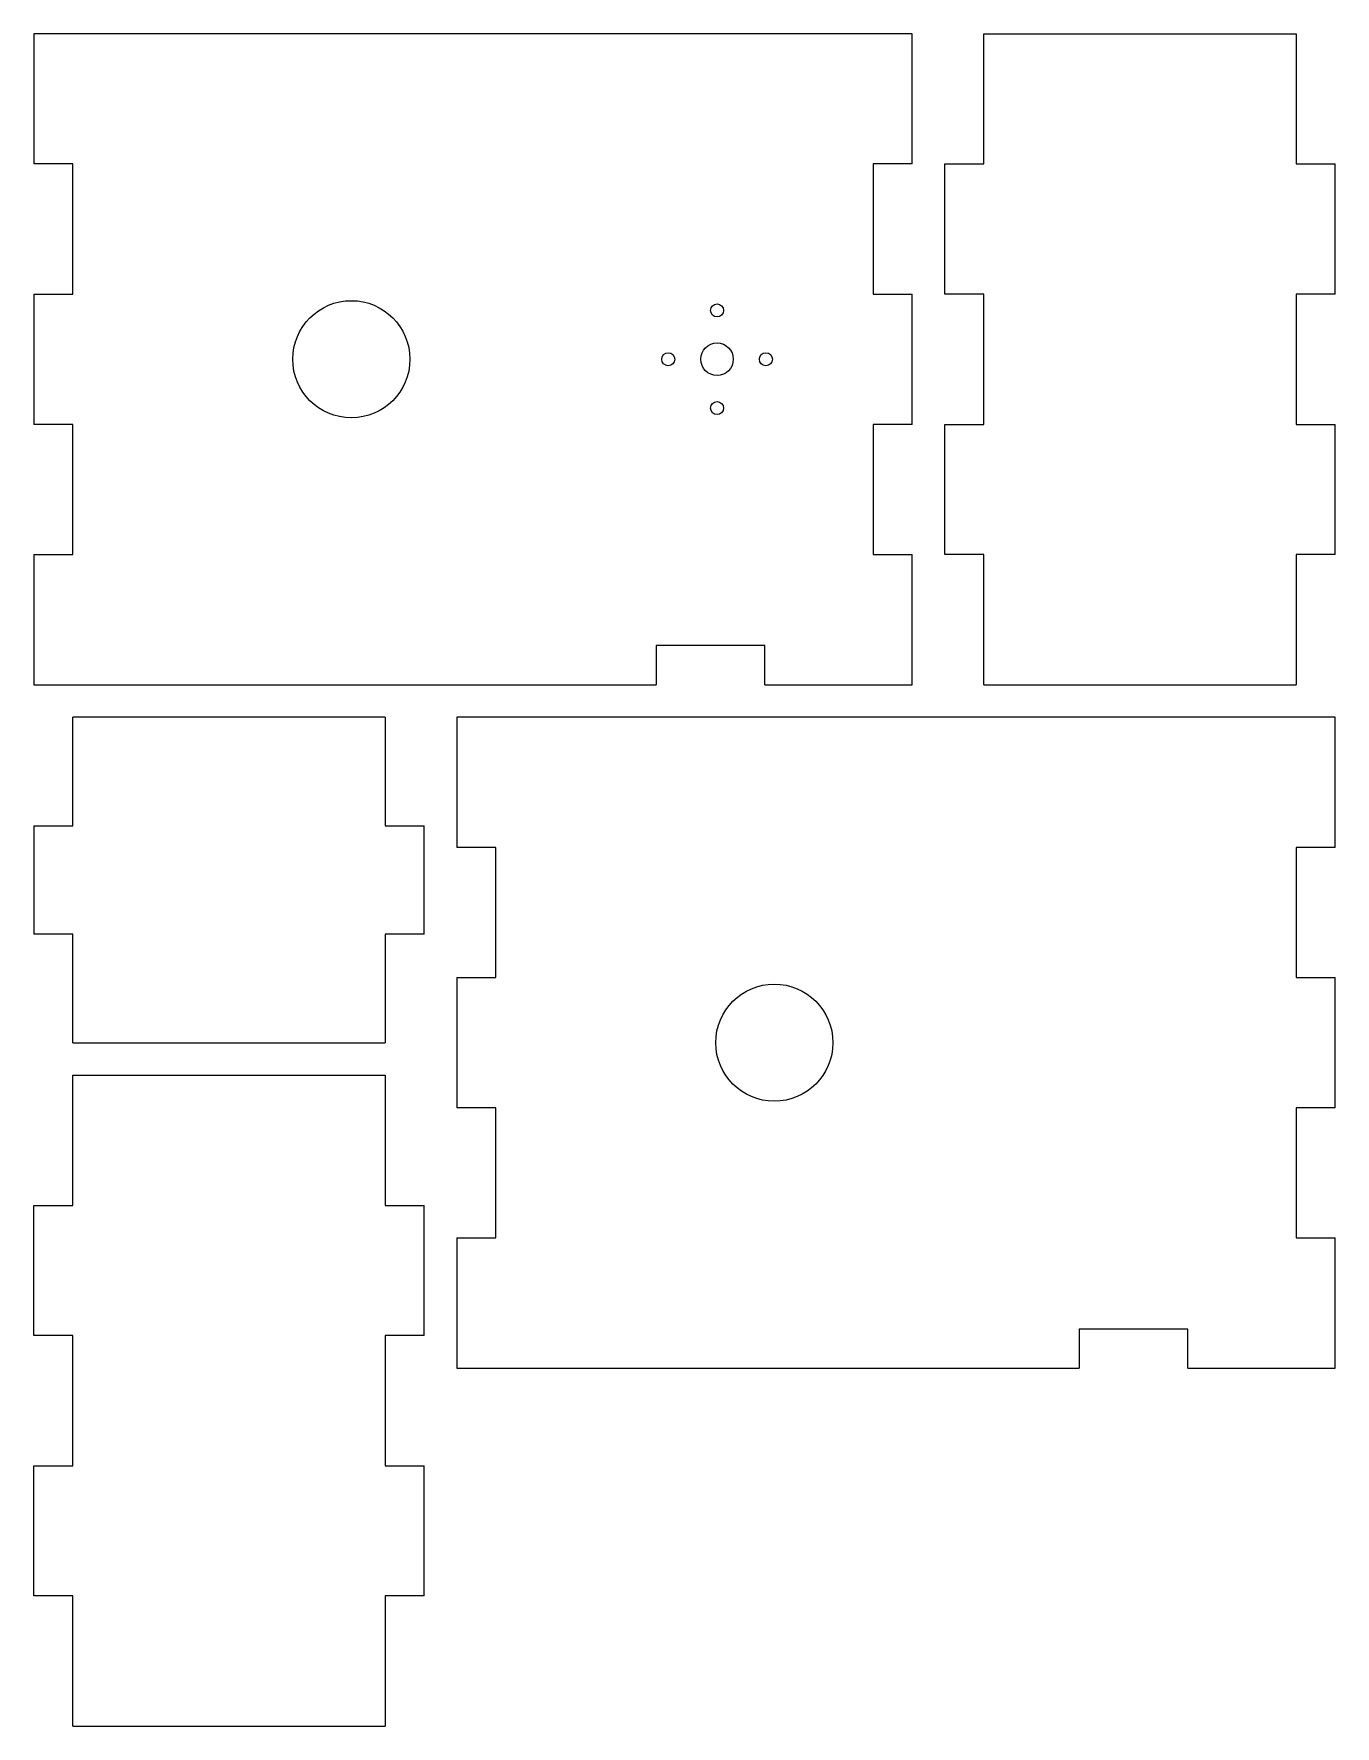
# Model space of a CAD drawing. Header units: inches. Extents: x 0.5 to 10.5, y 16.5 to 29.5.
import ezdxf

# ---------------------------------------------------------------- set-up
doc = ezdxf.new("R2010")
doc.units = ezdxf.units.IN
doc.header["$MEASUREMENT"] = 0

msp = doc.modelspace()

# ---------------------------------------------------------------- linework, layer by layer
at = {"color": 7, "linetype": 'Continuous', "lineweight": 25}
for p, q in [((7.247, 29.498), (0.497, 29.498)), ((0.497, 29.498), (0.497, 28.498)), ((7.247, 28.498), (7.247, 29.498)), ((7.797, 28.498), (7.797, 29.498)), ((7.797, 29.498), (10.197, 29.498)), ((10.197, 29.498), (10.197, 28.498)), ((0.797, 28.498), (0.497, 28.498)), ((0.797, 27.498), (0.797, 28.498)), ((7.247, 28.498), (6.947, 28.498)), ((6.947, 28.498), (6.947, 27.498)), ((7.497, 28.498), (7.797, 28.498)), ((7.497, 27.498), (7.497, 28.498)), ((10.197, 28.498), (10.497, 28.498)), ((10.497, 27.498), (10.497, 28.498)), ((0.497, 27.498), (0.797, 27.498)), ((0.497, 27.498), (0.497, 26.498)), ((6.947, 27.498), (7.247, 27.498)), ((7.247, 26.498), (7.247, 27.498)), ((7.797, 27.498), (7.497, 27.498)), ((7.797, 26.498), (7.797, 27.498)), ((10.497, 27.498), (10.197, 27.498)), ((10.197, 27.498), (10.197, 26.498)), ((0.797, 26.498), (0.497, 26.498)), ((0.797, 25.498), (0.797, 26.498)), ((7.247, 26.498), (6.947, 26.498)), ((6.947, 26.498), (6.947, 25.498)), ((7.497, 26.498), (7.797, 26.498)), ((7.497, 25.498), (7.497, 26.498)), ((10.197, 26.498), (10.497, 26.498)), ((10.497, 25.498), (10.497, 26.498)), ((0.497, 25.498), (0.797, 25.498)), ((0.497, 25.498), (0.497, 24.498)), ((6.947, 25.498), (7.247, 25.498)), ((7.247, 24.498), (7.247, 25.498)), ((7.797, 25.498), (7.497, 25.498)), ((7.797, 24.498), (7.797, 25.498)), ((10.497, 25.498), (10.197, 25.498)), ((10.197, 25.498), (10.197, 24.498)), ((6.114, 24.798), (5.28, 24.798)), ((5.28, 24.798), (5.28, 24.498)), ((6.114, 24.498), (6.114, 24.798)), ((0.497, 24.498), (5.28, 24.498)), ((6.114, 24.498), (7.247, 24.498)), ((7.797, 24.498), (10.197, 24.498)), ((0.797, 23.414), (0.797, 24.248)), ((3.197, 24.248), (0.797, 24.248)), ((3.197, 24.248), (3.197, 23.414)), ((10.497, 24.248), (3.747, 24.248)), ((3.747, 24.248), (3.747, 23.248)), ((10.497, 23.248), (10.497, 24.248)), ((0.497, 23.414), (0.797, 23.414)), ((0.497, 23.414), (0.497, 22.581)), ((3.197, 23.414), (3.497, 23.414)), ((3.497, 22.581), (3.497, 23.414)), ((4.047, 23.248), (3.747, 23.248)), ((4.047, 22.248), (4.047, 23.248)), ((10.497, 23.248), (10.197, 23.248)), ((10.197, 23.248), (10.197, 22.248)), ((0.797, 22.581), (0.497, 22.581)), ((0.797, 21.748), (0.797, 22.581)), ((3.197, 22.581), (3.197, 21.748)), ((3.497, 22.581), (3.197, 22.581)), ((3.747, 22.248), (4.047, 22.248)), ((3.747, 22.248), (3.747, 21.248)), ((10.197, 22.248), (10.497, 22.248)), ((10.497, 21.248), (10.497, 22.248)), ((0.797, 21.748), (3.197, 21.748)), ((0.797, 20.498), (0.797, 21.498)), ((0.797, 21.498), (3.197, 21.498)), ((3.197, 21.498), (3.197, 20.498)), ((4.047, 21.248), (3.747, 21.248)), ((4.047, 20.248), (4.047, 21.248)), ((10.497, 21.248), (10.197, 21.248)), ((10.197, 21.248), (10.197, 20.248)), ((0.497, 20.498), (0.797, 20.498)), ((0.497, 19.498), (0.497, 20.498)), ((3.197, 20.498), (3.497, 20.498)), ((3.497, 19.498), (3.497, 20.498)), ((3.747, 20.248), (4.047, 20.248)), ((3.747, 20.248), (3.747, 19.248)), ((10.197, 20.248), (10.497, 20.248)), ((10.497, 19.248), (10.497, 20.248)), ((9.364, 19.548), (8.53, 19.548)), ((8.53, 19.548), (8.53, 19.248)), ((9.364, 19.248), (9.364, 19.548)), ((0.797, 19.498), (0.497, 19.498)), ((0.797, 18.498), (0.797, 19.498)), ((3.497, 19.498), (3.197, 19.498)), ((3.197, 19.498), (3.197, 18.498)), ((3.747, 19.248), (8.53, 19.248)), ((9.364, 19.248), (10.497, 19.248)), ((0.497, 18.498), (0.797, 18.498)), ((0.497, 17.498), (0.497, 18.498)), ((3.197, 18.498), (3.497, 18.498)), ((3.497, 17.498), (3.497, 18.498)), ((0.797, 17.498), (0.497, 17.498)), ((0.797, 16.498), (0.797, 17.498)), ((3.497, 17.498), (3.197, 17.498)), ((3.197, 17.498), (3.197, 16.498)), ((0.797, 16.498), (3.197, 16.498))]:
    msp.add_line(p, q, dxfattribs=at)
for centre, radius in [((2.937, 26.998), 0.45), ((5.747, 27.373), 0.05), ((5.372, 26.998), 0.05), ((5.747, 26.998), 0.125), ((6.122, 26.998), 0.05), ((5.747, 26.623), 0.05), ((6.187, 21.748), 0.45)]:
    msp.add_circle(centre, radius, dxfattribs=at)

doc.saveas('drawing.dxf')
